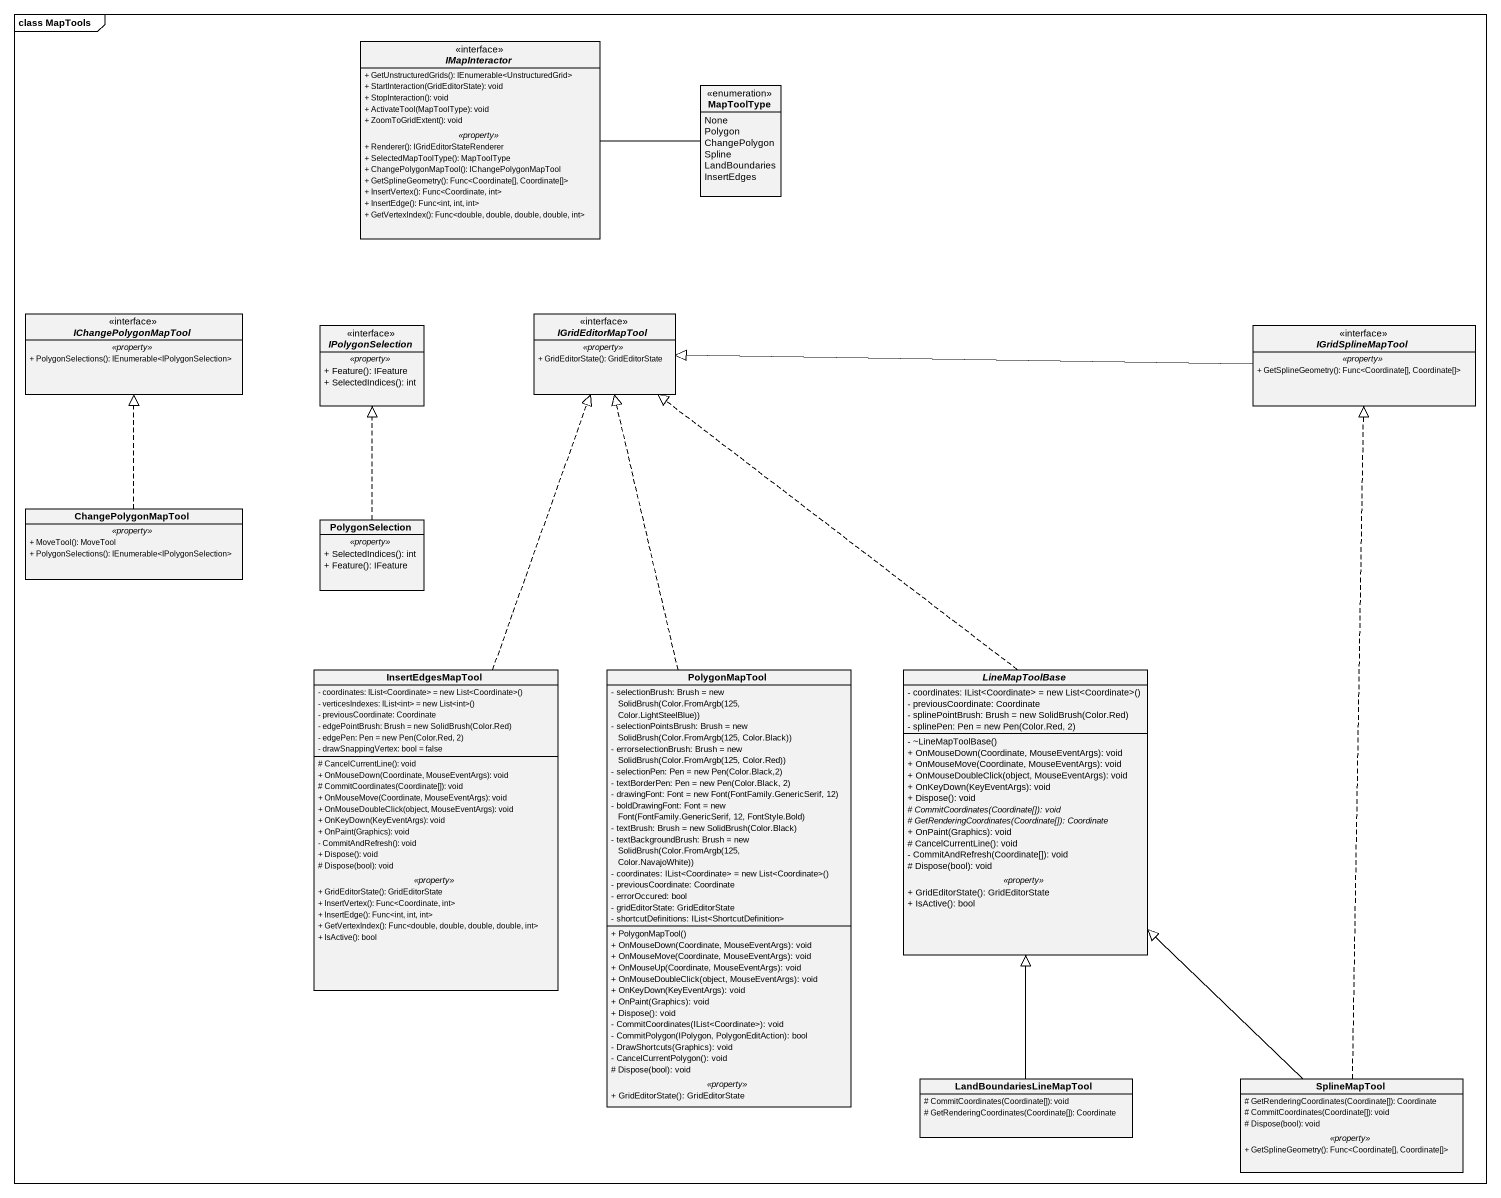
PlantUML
@startuml
mainframe class MapTools
hide circle
hide empty members
skinparam classAttributeIconSize 0
interface IMapInteractor {
  + GetUnstructuredGrids(): IEnumerable<UnstructuredGrid>
  + StartInteraction(GridEditorState): void
  + StopInteraction(): void
  + ActivateTool(MapToolType): void
  + ZoomToGridExtent(): void
  .. <<property>> ..
  + Renderer(): IGridEditorStateRenderer
  + SelectedMapToolType(): MapToolType
  + ChangePolygonMapTool(): IChangePolygonMapTool
  + GetSplineGeometry(): Func<Coordinate[], Coordinate[]>
  + InsertVertex(): Func<Coordinate, int>
  + InsertEdge(): Func<int, int, int>
  + GetVertexIndex(): Func<double, double, double, double, int>
}
enum MapToolType {
  None
  Polygon
  ChangePolygon
  Spline
  LandBoundaries
  InsertEdges
}
interface IChangePolygonMapTool {
  .. <<property>> ..
  + PolygonSelections(): IEnumerable<IPolygonSelection>
}
interface IGridEditorMapTool {
  .. <<property>> ..
  + GridEditorState(): GridEditorState
}
interface IPolygonSelection {
  .. <<property>> ..
  + Feature(): IFeature
  + SelectedIndices(): int
}
interface IGridSplineMapTool {
  .. <<property>> ..
  + GetSplineGeometry(): Func<Coordinate[], Coordinate[]>
}
class ChangePolygonMapTool {
  .. <<property>> ..
  + MoveTool(): MoveTool
  + PolygonSelections(): IEnumerable<IPolygonSelection>
}
class PolygonSelection {
  .. <<property>> ..
  + SelectedIndices(): int
  + Feature(): IFeature
}
class InsertEdgesMapTool {
  {field} - coordinates: IList<Coordinate> = new List<Coordinate>()
  {field} - verticesIndexes: IList<int> = new List<int>()
  - previousCoordinate: Coordinate
  {field} - edgePointBrush: Brush = new SolidBrush(Color.Red)
  {field} - edgePen: Pen = new Pen(Color.Red, 2)
  - drawSnappingVertex: bool = false
  --
  # CancelCurrentLine(): void
  + OnMouseDown(Coordinate, MouseEventArgs): void
  # CommitCoordinates(Coordinate[]): void
  + OnMouseMove(Coordinate, MouseEventArgs): void
  + OnMouseDoubleClick(object, MouseEventArgs): void
  + OnKeyDown(KeyEventArgs): void
  + OnPaint(Graphics): void
  - CommitAndRefresh(): void
  + Dispose(): void
  # Dispose(bool): void
  .. <<property>> ..
  + GridEditorState(): GridEditorState
  + InsertVertex(): Func<Coordinate, int>
  + InsertEdge(): Func<int, int, int>
  + GetVertexIndex(): Func<double, double, double, double, int>
  + IsActive(): bool
}
class PolygonMapTool {
  {field} - selectionBrush: Brush = new SolidBrush(Color.FromArgb(125, Color.LightSteelBlue))
  {field} - selectionPointsBrush: Brush = new SolidBrush(Color.FromArgb(125, Color.Black))
  {field} - errorselectionBrush: Brush = new SolidBrush(Color.FromArgb(125, Color.Red))
  {field} - selectionPen: Pen = new Pen(Color.Black,2)
  {field} - textBorderPen: Pen = new Pen(Color.Black, 2)
  {field} - drawingFont: Font = new Font(FontFamily.GenericSerif, 12)
  {field} - boldDrawingFont: Font = new Font(FontFamily.GenericSerif, 12, FontStyle.Bold)
  {field} - textBrush: Brush = new SolidBrush(Color.Black)
  {field} - textBackgroundBrush: Brush = new SolidBrush(Color.FromArgb(125, Color.NavajoWhite))
  {field} - coordinates: IList<Coordinate> = new List<Coordinate>()
  - previousCoordinate: Coordinate
  - errorOccured: bool
  - gridEditorState: GridEditorState
  - shortcutDefinitions: IList<ShortcutDefinition>
  --
  + PolygonMapTool()
  + OnMouseDown(Coordinate, MouseEventArgs): void
  + OnMouseMove(Coordinate, MouseEventArgs): void
  + OnMouseUp(Coordinate, MouseEventArgs): void
  + OnMouseDoubleClick(object, MouseEventArgs): void
  + OnKeyDown(KeyEventArgs): void
  + OnPaint(Graphics): void
  + Dispose(): void
  - CommitCoordinates(IList<Coordinate>): void
  - CommitPolygon(IPolygon, PolygonEditAction): bool
  - DrawShortcuts(Graphics): void
  - CancelCurrentPolygon(): void
  # Dispose(bool): void
  .. <<property>> ..
  + GridEditorState(): GridEditorState
}
abstract class LineMapToolBase {
  {field} - coordinates: IList<Coordinate> = new List<Coordinate>()
  - previousCoordinate: Coordinate
  {field} - splinePointBrush: Brush = new SolidBrush(Color.Red)
  {field} - splinePen: Pen = new Pen(Color.Red, 2)
  --
  - ~LineMapToolBase()
  + OnMouseDown(Coordinate, MouseEventArgs): void
  + OnMouseMove(Coordinate, MouseEventArgs): void
  + OnMouseDoubleClick(object, MouseEventArgs): void
  + OnKeyDown(KeyEventArgs): void
  + Dispose(): void
  {abstract} # CommitCoordinates(Coordinate[]): void
  {abstract} # GetRenderingCoordinates(Coordinate[]): Coordinate
  + OnPaint(Graphics): void
  # CancelCurrentLine(): void
  - CommitAndRefresh(Coordinate[]): void
  # Dispose(bool): void
  .. <<property>> ..
  + GridEditorState(): GridEditorState
  + IsActive(): bool
}
class LandBoundariesLineMapTool {
  # CommitCoordinates(Coordinate[]): void
  # GetRenderingCoordinates(Coordinate[]): Coordinate
}
class SplineMapTool {
  # GetRenderingCoordinates(Coordinate[]): Coordinate
  # CommitCoordinates(Coordinate[]): void
  # Dispose(bool): void
  .. <<property>> ..
  + GetSplineGeometry(): Func<Coordinate[], Coordinate[]>
}
IMapInteractor -right- MapToolType
IGridSplineMapTool -left-|> IGridEditorMapTool
ChangePolygonMapTool .up.|> IChangePolygonMapTool
PolygonSelection .up.|> IPolygonSelection
InsertEdgesMapTool .up.|> IGridEditorMapTool
PolygonMapTool .up.|> IGridEditorMapTool
LineMapToolBase .up.|> IGridEditorMapTool
LandBoundariesLineMapTool -up-|> LineMapToolBase
SplineMapTool .up.|> IGridSplineMapTool
SplineMapTool -up-|> LineMapToolBase
@enduml
